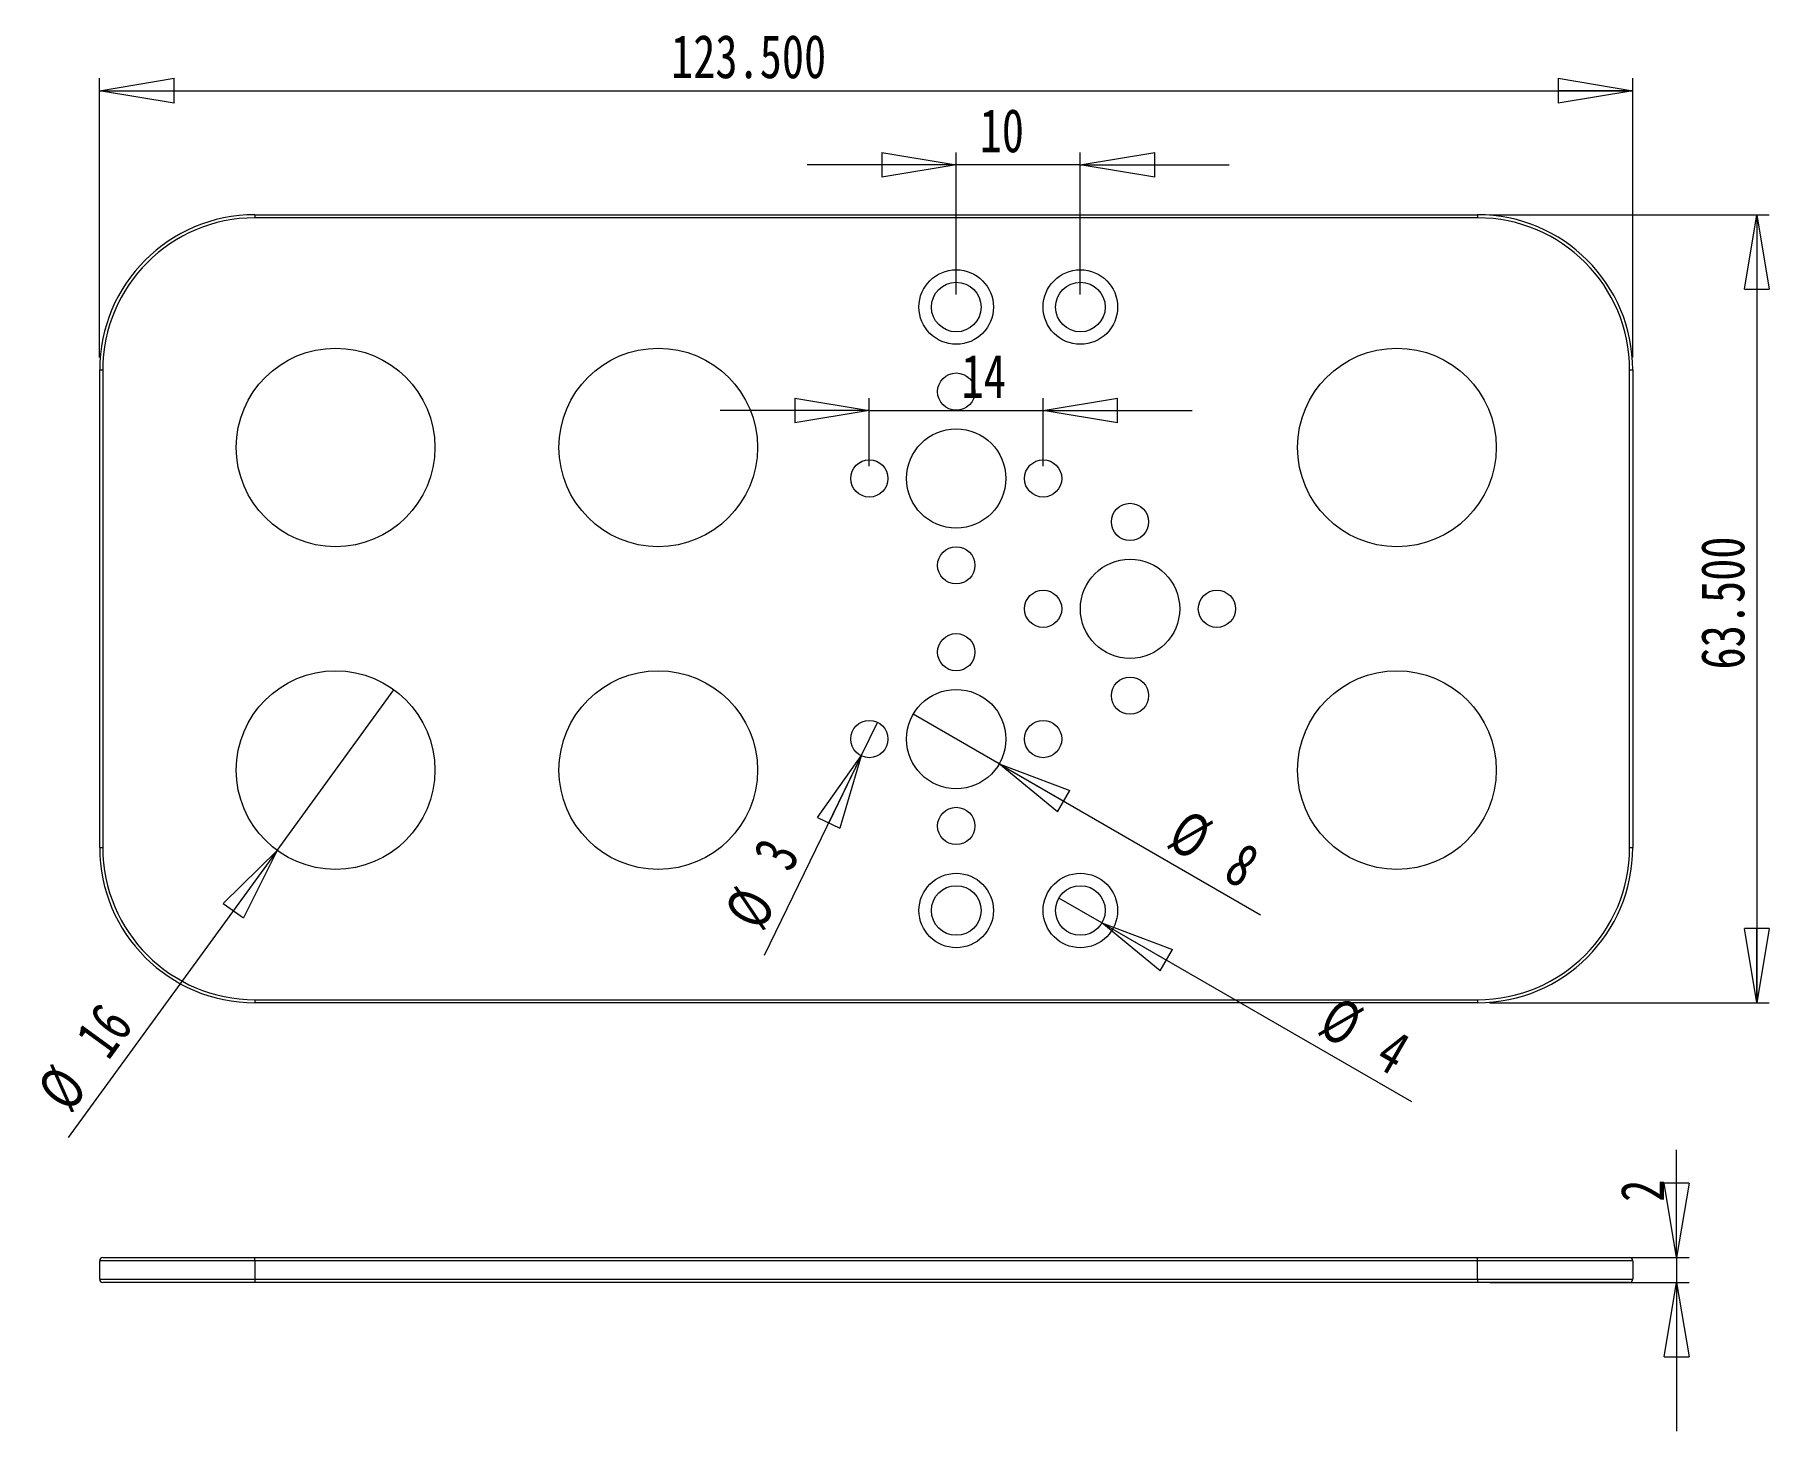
# Model space of a CAD drawing. Header units: millimetres. Extents: x 31 to 171, y 118 to 230.
import ezdxf

# ---------------------------------------------------------------- set-up
doc = ezdxf.new("R2010")
doc.units = ezdxf.units.MM
doc.styles.add('SLDTEXTSTYLE1', font='TXT', dxfattribs={"width": 0.75})
doc.dimstyles.new('SLDDIMSTYLE0', dxfattribs={"dimtxt": 3.5, "dimasz": 6, "dimexe": 0, "dimexo": 0.0625, "dimgap": 0.875, "dimtad": 1, "dimtoh": 1, "dimrnd": 1e-09, "dimzin": 4, "dimdsep": 46, "dimtxsty": 'SLDTEXTSTYLE1', "dimblk1": 'CLOSED', "dimblk2": 'CLOSED', "dimsah": 1, "dimcen": 0.09, "dimadec": 0, "dimazin": 0, "dimtfac": 1, "dimtofl": 0, "dimtmove": 0, "dimatfit": 3, "dimldrblk": 'CLOSED', "dimfxl": 1, "dimtolj": 1, "dimtzin": 12, "dimarcsym": 0})
doc.dimstyles.new('SLDDIMSTYLE1', dxfattribs={"dimtxt": 3.5, "dimasz": 6, "dimexe": 0, "dimexo": 0.0625, "dimgap": 0.875, "dimtad": 1, "dimtoh": 1, "dimrnd": 1e-09, "dimzin": 12, "dimdsep": 46, "dimtxsty": 'SLDTEXTSTYLE1', "dimblk1": 'CLOSED', "dimblk2": 'CLOSED', "dimsah": 1, "dimcen": 0.09, "dimadec": 0, "dimazin": 0, "dimtfac": 1, "dimtmove": 0, "dimatfit": 3, "dimldrblk": 'CLOSED', "dimfxl": 1, "dimtolj": 1, "dimtzin": 12, "dimarcsym": 0})
doc.dimstyles.new('SLDDIMSTYLE2', dxfattribs={"dimtxt": 3.5, "dimasz": 6, "dimexe": 0, "dimexo": 0.0625, "dimgap": 0.875, "dimtad": 1, "dimtoh": 1, "dimrnd": 1e-09, "dimzin": 12, "dimdsep": 46, "dimtxsty": 'SLDTEXTSTYLE1', "dimblk1": 'CLOSED', "dimblk2": 'CLOSED', "dimsah": 1, "dimcen": 0.09, "dimadec": 0, "dimazin": 0, "dimtfac": 1, "dimtofl": 0, "dimtmove": 0, "dimatfit": 3, "dimldrblk": 'CLOSED', "dimfxl": 1, "dimtolj": 1, "dimtzin": 12, "dimarcsym": 0})

# ---------------------------------------------------------------- blocks, each defined once
blk = doc.blocks.new('_CLOSED')
at = {"color": 0, "linetype": 'ByBlock', "lineweight": -2}
for p, q in [((-1, 0.166667), (0, 0)), ((-1, 0.166667), (-1, -0.166667)), ((0, 0), (-1, -0.166667)), ((0, 0), (-1, 0))]:
    blk.add_line(p, q, dxfattribs=at)
blk = doc.blocks.new('*D4')
at = {"color": 7, "linetype": 'Continuous', "lineweight": 0}
for p, q in [((36.45, 204.41), (36.45, 226.91)), ((159.95, 204.41), (159.95, 226.91)), ((36.45, 225.91), (159.95, 225.91))]:
    blk.add_line(p, q, dxfattribs=at)
at = {"color": 7, "linetype": 'Continuous', "lineweight": 0, "xscale": 6, "yscale": 6, "rotation": 180.0000000000004}
blk.add_blockref('_CLOSED', (36.45, 225.91, -0.9), dxfattribs=at)
at = {"color": 7, "linetype": 'Continuous', "lineweight": 0, "xscale": 6, "yscale": 6}
blk.add_blockref('_CLOSED', (159.95, 225.91, -0.9), dxfattribs=at)
at = {"color": 7, "linetype": 'Continuous', "lineweight": 0, "insert": (82.48, 230.42), "char_height": 3.5, "attachment_point": 1, "style": 'SLDTEXTSTYLE1'}
blk.add_mtext('123.500', dxfattribs=at)
blk = doc.blocks.new('*D5')
at = {"color": 7, "linetype": 'Continuous', "lineweight": 0}
for p, q in [((148.45, 215.91), (170.95, 215.91)), ((169.95, 215.91), (169.95, 152.41)), ((148.45, 152.41), (170.95, 152.41))]:
    blk.add_line(p, q, dxfattribs=at)
at = {"color": 7, "linetype": 'Continuous', "lineweight": 0, "xscale": 6, "yscale": 6}
for p, rotation in [((169.95, 215.91, -0.9), 90.0000000000004), ((169.95, 152.41, -0.9), 270.0000000000004)]:
    blk.add_blockref('_CLOSED', p, dxfattribs=dict(at, rotation=rotation))
at = {"color": 7, "linetype": 'Continuous', "lineweight": 0, "insert": (165.44, 179.27), "char_height": 3.5, "attachment_point": 1, "rotation": 90, "style": 'SLDTEXTSTYLE1'}
blk.add_mtext('63.500', dxfattribs=at)
blk = doc.blocks.new('*D6')
at = {"color": 7, "linetype": 'Continuous', "lineweight": 0}
for q in [(60.16, 177.63), (33.92, 141.55)]:
    blk.add_line((50.75, 164.69), q, dxfattribs=at)
at = {"color": 7, "linetype": 'Continuous', "lineweight": 0, "xscale": 6, "yscale": 6, "rotation": 53.98029760928503}
blk.add_blockref('_CLOSED', (50.75, 164.69, -0.9), dxfattribs=at)
at = {"color": 7, "linetype": 'Continuous', "lineweight": 0, "char_height": 3.5, "attachment_point": 1, "rotation": 53.9803, "style": 'SLDTEXTSTYLE1'}
for s, insert in [('16', (34.32, 149.75)), ('%%c', (31.22, 145.48))]:
    blk.add_mtext(s, dxfattribs=dict(at, insert=insert))
blk = doc.blocks.new('*D7')
at = {"color": 7, "linetype": 'Continuous', "lineweight": 0}
for q in [(101.99, 175.66), (129.96, 159.51)]:
    blk.add_line((108.92, 171.66), q, dxfattribs=at)
at = {"color": 7, "linetype": 'Continuous', "lineweight": 0, "xscale": 6, "yscale": 6, "rotation": 150.0000000000005}
blk.add_blockref('_CLOSED', (108.92, 171.66, -0.9), dxfattribs=at)
at = {"color": 7, "linetype": 'Continuous', "lineweight": 0, "char_height": 3.5, "attachment_point": 1, "rotation": 330, "style": 'SLDTEXTSTYLE1'}
for s, insert in [('%%c', (124.02, 168.13)), ('8', (128.59, 165.49))]:
    blk.add_mtext(s, dxfattribs=dict(at, insert=insert))
blk = doc.blocks.new('*D8')
at = {"color": 7, "linetype": 'Continuous', "lineweight": 0}
for q in [(99.11, 175.01), (89.99, 156.23)]:
    blk.add_line((97.8, 172.31), q, dxfattribs=at)
at = {"color": 7, "linetype": 'Continuous', "lineweight": 0, "xscale": 6, "yscale": 6, "rotation": 64.08944101946452}
blk.add_blockref('_CLOSED', (97.8, 172.31, -0.9), dxfattribs=at)
at = {"color": 7, "linetype": 'Continuous', "lineweight": 0, "char_height": 3.5, "attachment_point": 1, "rotation": 64.0894, "style": 'SLDTEXTSTYLE1'}
for s, insert in [('3', (88.97, 164.35)), ('%%c', (86.67, 159.61))]:
    blk.add_mtext(s, dxfattribs=dict(at, insert=insert))
blk = doc.blocks.new('*D9')
at = {"color": 7, "linetype": 'Continuous', "lineweight": 0}
for p, q in [((98.45, 200.14), (86.45, 200.14)), ((98.45, 195.66), (98.45, 201.14)), ((98.45, 200.14), (112.45, 200.14)), ((112.45, 195.66), (112.45, 201.14)), ((112.45, 200.14), (124.45, 200.14))]:
    blk.add_line(p, q, dxfattribs=at)
at = {"color": 7, "linetype": 'Continuous', "lineweight": 0, "xscale": 6, "yscale": 6}
blk.add_blockref('_CLOSED', (98.45, 200.14, -0.9), dxfattribs=at)
at = {"color": 7, "linetype": 'Continuous', "lineweight": 0, "xscale": 6, "yscale": 6, "rotation": 180.0000000000004}
blk.add_blockref('_CLOSED', (112.45, 200.14, -0.9), dxfattribs=at)
at = {"color": 7, "linetype": 'Continuous', "lineweight": 0, "insert": (105.88, 204.65), "char_height": 3.5, "attachment_point": 1, "style": 'SLDTEXTSTYLE1'}
blk.add_mtext('14', dxfattribs=at)
blk = doc.blocks.new('*D10')
at = {"color": 7, "linetype": 'Continuous', "lineweight": 0}
for p, q in [((105.45, 209.48), (105.45, 220.94)), ((115.45, 209.48), (115.45, 220.94)), ((105.45, 219.94), (93.45, 219.94)), ((115.45, 219.94), (105.45, 219.94)), ((115.45, 219.94), (127.45, 219.94))]:
    blk.add_line(p, q, dxfattribs=at)
at = {"color": 7, "linetype": 'Continuous', "lineweight": 0, "xscale": 6, "yscale": 6}
blk.add_blockref('_CLOSED', (105.45, 219.94, -0.9), dxfattribs=at)
at = {"color": 7, "linetype": 'Continuous', "lineweight": 0, "xscale": 6, "yscale": 6, "rotation": 180.0000000000004}
blk.add_blockref('_CLOSED', (115.45, 219.94, -0.9), dxfattribs=at)
at = {"color": 7, "linetype": 'Continuous', "lineweight": 0, "insert": (107.34, 224.45), "char_height": 3.5, "attachment_point": 1, "style": 'SLDTEXTSTYLE1'}
blk.add_mtext('10', dxfattribs=at)
blk = doc.blocks.new('*D11')
at = {"color": 7, "linetype": 'Continuous', "lineweight": 0}
for q in [(113.72, 160.85), (142.12, 144.45)]:
    blk.add_line((117.19, 158.85), q, dxfattribs=at)
at = {"color": 7, "linetype": 'Continuous', "lineweight": 0, "xscale": 6, "yscale": 6, "rotation": 150.0000000000005}
blk.add_blockref('_CLOSED', (117.19, 158.85, -0.9), dxfattribs=at)
at = {"color": 7, "linetype": 'Continuous', "lineweight": 0, "char_height": 3.5, "attachment_point": 1, "rotation": 330, "style": 'SLDTEXTSTYLE1'}
for s, insert in [('%%c', (136.18, 153.07)), ('4', (140.75, 150.43))]:
    blk.add_mtext(s, dxfattribs=dict(at, insert=insert))
blk = doc.blocks.new('*D12')
at = {"color": 7, "linetype": 'Continuous', "lineweight": 0}
for p, q in [((163.49, 131.88), (163.49, 140.55)), ((148.45, 131.88), (164.49, 131.88)), ((163.49, 131.88), (163.49, 129.88)), ((148.45, 129.88), (164.49, 129.88)), ((163.49, 129.88), (163.49, 117.88))]:
    blk.add_line(p, q, dxfattribs=at)
at = {"color": 7, "linetype": 'Continuous', "lineweight": 0, "xscale": 6, "yscale": 6}
for p, rotation in [((163.49, 131.88, -31.65), 270.0000000000004), ((163.49, 129.88, -31.65), 90.0000000000004)]:
    blk.add_blockref('_CLOSED', p, dxfattribs=dict(at, rotation=rotation))
at = {"color": 7, "linetype": 'Continuous', "lineweight": 0, "insert": (158.98, 136.37), "char_height": 3.5, "attachment_point": 1, "rotation": 90, "style": 'SLDTEXTSTYLE1'}
blk.add_mtext('2', dxfattribs=at)

msp = doc.modelspace()

# ---------------------------------------------------------------- linework, layer by layer
at = {"color": 7, "linetype": 'Continuous', "lineweight": 15}
for p, q in [((48.954, 215.912), (147.454, 215.912)), ((48.954, 215.912), (48.954, 215.662)), ((147.454, 215.662), (48.954, 215.662)), ((147.454, 215.912), (147.454, 215.662)), ((36.454, 164.912), (36.454, 203.412)), ((36.454, 203.412), (36.704, 203.412)), ((36.704, 203.412), (36.704, 164.912)), ((159.704, 164.912), (159.704, 203.412)), ((159.704, 203.412), (159.954, 203.412)), ((159.954, 203.412), (159.954, 164.912)), ((36.454, 164.912), (36.704, 164.912)), ((159.704, 164.912), (159.954, 164.912)), ((48.954, 152.662), (147.454, 152.662)), ((48.954, 152.662), (48.954, 152.412)), ((147.454, 152.412), (48.954, 152.412)), ((147.454, 152.662), (147.454, 152.412)), ((48.954, 131.628), (36.454, 131.628)), ((36.454, 130.128), (36.454, 131.628)), ((36.704, 131.878), (48.954, 131.878)), ((48.954, 131.628), (48.954, 131.878)), ((48.954, 131.878), (147.454, 131.878)), ((147.454, 131.628), (48.954, 131.628)), ((48.954, 131.628), (48.954, 130.128)), ((147.454, 131.628), (147.454, 131.878)), ((147.454, 131.878), (159.704, 131.878)), ((159.954, 131.628), (147.454, 131.628)), ((147.454, 130.128), (147.454, 131.628)), ((159.954, 131.628), (159.954, 130.128)), ((36.454, 130.128), (48.954, 130.128)), ((48.954, 130.128), (147.454, 130.128)), ((48.954, 130.128), (48.954, 129.878)), ((147.454, 130.128), (147.454, 129.878)), ((147.454, 130.128), (159.954, 130.128)), ((48.954, 129.878), (36.704, 129.878)), ((147.454, 129.878), (48.954, 129.878)), ((159.704, 129.878), (147.454, 129.878))]:
    msp.add_line(p, q, dxfattribs=at)
for centre, radius in [((105.454, 208.477), 3), ((115.454, 208.477), 3), ((105.454, 208.477), 2), ((115.454, 208.477), 2), ((55.454, 197.162), 8), ((81.454, 197.162), 8), ((140.954, 197.162), 8), ((105.454, 201.662), 1.5), ((105.454, 194.662), 4), ((98.454, 194.662), 1.5), ((112.454, 194.662), 1.5), ((119.454, 191.162), 1.5), ((105.454, 187.662), 1.5), ((119.454, 184.162), 4), ((112.454, 184.162), 1.5), ((126.454, 184.162), 1.5), ((105.454, 180.662), 1.5), ((55.454, 171.162), 8), ((81.454, 171.162), 8), ((140.954, 171.162), 8), ((105.454, 173.662), 4), ((119.454, 177.162), 1.5), ((98.454, 173.662), 1.5), ((112.454, 173.662), 1.5), ((105.454, 166.662), 1.5), ((105.454, 159.847), 3), ((115.454, 159.847), 3), ((105.454, 159.847), 2), ((115.454, 159.847), 2)]:
    msp.add_circle(centre, radius, dxfattribs=at)
for centre, radius, start, end in [((48.954, 203.412), 12.5, 90, 180), ((48.954, 203.412), 12.25, 90, 180), ((147.454, 203.412), 12.5, 0, 90), ((147.454, 203.412), 12.25, 0, 90), ((48.954, 164.912), 12.5, 180, 270), ((48.954, 164.912), 12.25, 180, 270), ((147.454, 164.912), 12.25, 270, 0), ((147.454, 164.912), 12.5, 270, 0), ((36.704, 131.628), 0.25, 90, 180), ((159.704, 131.628), 0.25, 0, 90), ((36.704, 130.128), 0.25, 180, 270), ((159.704, 130.128), 0.25, 270, 0)]:
    msp.add_arc(centre, radius, start, end, dxfattribs=at)

# ---------------------------------------------------------------- dimensions: what is measured, and where the dimension line sits
at = {"color": 7, "linetype": 'Continuous', "lineweight": 0}
for base, p1, p2, dimstyle, picture, middle in [((159.954, 225.912), (36.454, 203.412), (159.954, 203.412), 'SLDDIMSTYLE0', '*D4', (90.885, 225.912)), ((105.454, 219.938), (115.454, 208.477), (105.454, 208.477), 'SLDDIMSTYLE2', '*D10', (109.924, 219.938)), ((112.454, 200.14), (98.454, 194.662), (112.454, 194.662), 'SLDDIMSTYLE2', '*D9', (108.468, 200.14))]:
    dim = msp.add_linear_dim(base=base, p1=p1, p2=p2, dimstyle=dimstyle, dxfattribs=at)
    dim.commit()
    dim.dimension.update_dxf_attribs({"geometry": picture, "text_midpoint": middle, "dimtype": 160})
for base, p1, p2, dimstyle, picture, middle in [((169.954, 152.412), (147.454, 215.912), (147.454, 152.412), 'SLDDIMSTYLE0', '*D5', (169.954, 186.382)), ((163.493, 129.878), (147.454, 131.878), (147.454, 129.878), 'SLDDIMSTYLE2', '*D12', (163.493, 137.665))]:
    dim = msp.add_linear_dim(base=base, p1=p1, p2=p2, angle=90, dimstyle=dimstyle, dxfattribs=at)
    dim.commit()
    dim.dimension.update_dxf_attribs({"geometry": picture, "text_midpoint": middle, "dimtype": 160})
for p1, p2, picture, middle in [((60.158, 177.633), (50.749, 164.692), '*D6', (37.854, 146.956)), ((99.109, 175.012), (97.798, 172.313), '*D8', (92.281, 160.956)), ((101.99, 175.662), (108.918, 171.662), '*D7', (125.327, 162.189)), ((113.722, 160.847), (117.186, 158.847), '*D11', (137.469, 147.137))]:
    dim = msp.add_diameter_dim_2p(p1=p1, p2=p2, dimstyle='SLDDIMSTYLE1', dxfattribs=at)
    dim.commit()
    dim.dimension.update_dxf_attribs({"geometry": picture, "text_midpoint": middle, "dimtype": 163})

doc.saveas('drawing.dxf')
